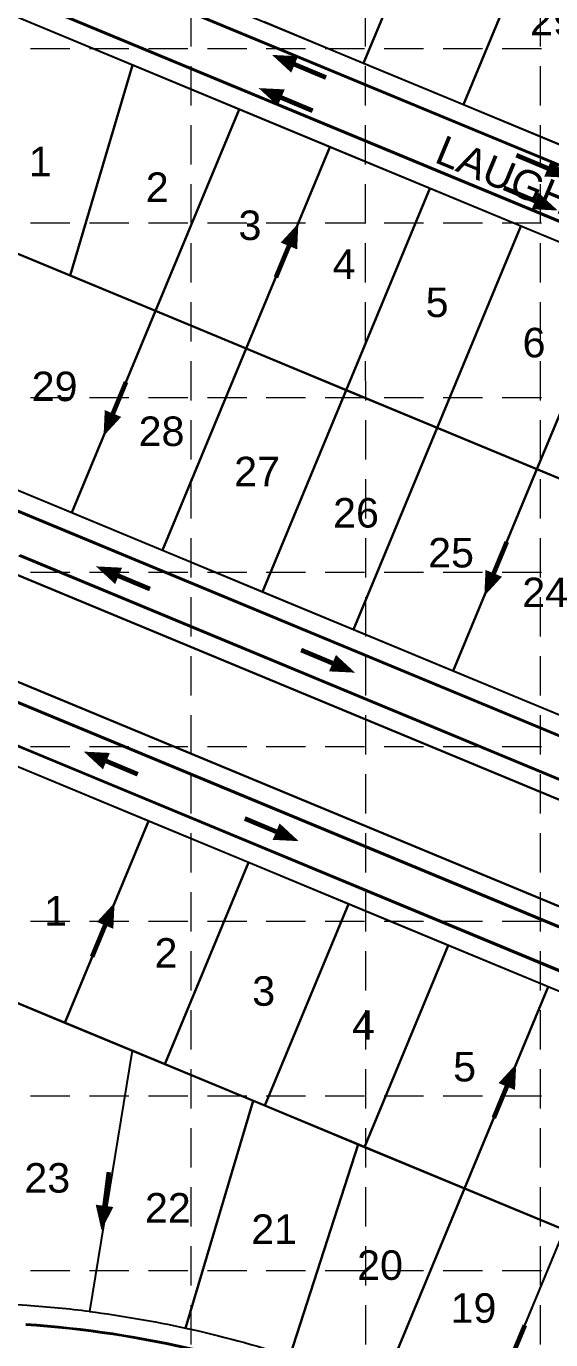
# Model space of a CAD drawing. Header units: inches. Extents: x 2510995 to 2514555, y 7106046 to 7111737.
# Drawn here: x 2511626 to 2511893, y 7110277 to 7110945 of the extents above; entities that cross this region are included whole.
import ezdxf
from ezdxf.enums import TextEntityAlignment as Align

# ---------------------------------------------------------------- set-up
doc = ezdxf.new("R2010")
doc.units = ezdxf.units.IN
doc.header["$MEASUREMENT"] = 0
doc.linetypes.add('DASHED', pattern=[0.75, 0.5, -0.25])
doc.linetypes.add('HIDDEN', pattern=[0.375, 0.25, -0.125])
for name, color, linetype in [('C-WTRC-FULL-PH2B-N', 7, 'Continuous'), ('GRID', 254, 'DASHED'), ('XHOE001PT$0$C-ROAD-IDEN-N', 1, 'Continuous'), ('XHOE001PT$0$V-PROP-SUBD-IDEN-N', 6, 'Continuous'), ('XHOE001PT$0$V-PROP-SUBD-N', 7, 'Continuous'), ('XHOE001PT$0$V-RWAY-LINE-N', 4, 'Continuous'), ('XHOE001PV$0$C-ROAD-BOC-N', 4, 'Continuous'), ('XHOE001PV$0$C-ROAD-FOC-N', 2, 'Continuous'), ('XHOE002PPT-PHASE10$0$PARCELCLOSURE', 124, 'Continuous'), ('XHOE002PPT-PHASE10$0$V-PROP-SUBD-IDEN-N', 6, 'Continuous'), ('XHOE002PPT-PHASE10$0$V-PROP-SUBD-N', 7, 'Continuous'), ('XHOE002PPT-PHASE10$0$V-PROP-SUBD-N-P7', 12, 'Continuous'), ('XHOE002PV$0$C-ROAD-BOC-N', 2, 'Continuous'), ('XHOE002PV$0$C-ROAD-FOC-N', 2, 'Continuous')]:
    doc.layers.add(name, color=color, linetype=linetype)
doc.layers.add('XHOE001PT$0$V-AREA-PLIN', color=21, linetype='Continuous', plot=False)
doc.styles.get("Standard").update_dxf_attribs({"font": 'ARIAL.TTF'})

# ---------------------------------------------------------------- blocks, each defined once
blk = doc.blocks.new('ARR')
blk.add_lwpolyline([(-5.56, 0.32, 0, 3.78, 0), (-0.35, 0.31, 3.78, 3.78, 0)], format="xyseb")
at = {"const_width": 1}
blk.add_lwpolyline([(-0.35, 0.31), (6.88, 0.31)], dxfattribs=at)

msp = doc.modelspace()

# ---------------------------------------------------------------- linework, layer by layer
at = {"layer": 'GRID', "color": 252, "linetype": 'HIDDEN', "lineweight": 0, "ltscale": 80}
for p, q in [((2511710.17, 7106494.58), (2511709.7, 7111640.38)), ((2511799.27, 7106494.57), (2511798.36, 7111640.46)), ((2511887.35, 7106494.55), (2511887.36, 7111640.41)), ((2511088, 7110933.69), (2514461.67, 7110933.69)), ((2511088, 7110844.91), (2514461.67, 7110844.91)), ((2511088, 7110756.13), (2514461.67, 7110756.13)), ((2511088, 7110667.35), (2514461.67, 7110667.35)), ((2511088, 7110578.57), (2514461.67, 7110578.57)), ((2511088, 7110489.79), (2514461.67, 7110489.79)), ((2511088, 7110401.01), (2514461.67, 7110401.01)), ((2511088, 7110312.22), (2514461.67, 7110312.22))]:
    msp.add_line(p, q, dxfattribs=at)
at = {"layer": 'XHOE001PT$0$V-AREA-PLIN', "color": 7}
for p, q in [((2511797.47, 7110926.19), (2511839.44, 7111027.33)), ((2511839.44, 7111027.33), (2511797.47, 7110926.19)), ((2511848.27, 7110905.11), (2511890.24, 7111006.25)), ((2511890.24, 7111006.25), (2511848.27, 7110905.11)), ((2511679.99, 7110925.14), (2511600.76, 7110958.02)), ((2511746.67, 7110947.27), (2511797.47, 7110926.19)), ((2511679.99, 7110925.14), (2511648.2, 7110818.15)), ((2511648.2, 7110818.15), (2511679.99, 7110925.14)), ((2511734.19, 7110902.65), (2511679.99, 7110925.14)), ((2511797.47, 7110926.19), (2511848.27, 7110905.11)), ((2511848.27, 7110905.11), (2511899.07, 7110884.03)), ((2511734.19, 7110902.65), (2511691.64, 7110800.13)), ((2511691.64, 7110800.13), (2511734.19, 7110902.65)), ((2511780.37, 7110883.49), (2511734.19, 7110902.65)), ((2511780.37, 7110883.49), (2511737.82, 7110780.96)), ((2511737.82, 7110780.96), (2511780.37, 7110883.49)), ((2511831.17, 7110862.41), (2511780.37, 7110883.49)), ((2511831.17, 7110862.41), (2511788.62, 7110759.88)), ((2511788.62, 7110759.88), (2511831.17, 7110862.41)), ((2511877.35, 7110843.24), (2511831.17, 7110862.41)), ((2511877.35, 7110843.24), (2511834.81, 7110740.72)), ((2511834.81, 7110740.72), (2511877.35, 7110843.24)), ((2511928.15, 7110822.16), (2511877.35, 7110843.24)), ((2511597.09, 7110839.36), (2511648.2, 7110818.15)), ((2511691.64, 7110800.13), (2511597.09, 7110839.36)), ((2511648.2, 7110818.15), (2511691.64, 7110800.13)), ((2511928.15, 7110822.16), (2511885.61, 7110719.64)), ((2511885.61, 7110719.64), (2511928.15, 7110822.16)), ((2511649.1, 7110697.6), (2511691.64, 7110800.13)), ((2511691.64, 7110800.13), (2511649.1, 7110697.6)), ((2511691.64, 7110800.13), (2511737.82, 7110780.96)), ((2511737.82, 7110780.96), (2511691.64, 7110800.13)), ((2511695.28, 7110678.44), (2511737.82, 7110780.96)), ((2511737.82, 7110780.96), (2511695.28, 7110678.44)), ((2511737.82, 7110780.96), (2511788.62, 7110759.88)), ((2511788.62, 7110759.88), (2511737.82, 7110780.96)), ((2511746.08, 7110657.36), (2511788.62, 7110759.88)), ((2511788.62, 7110759.88), (2511746.08, 7110657.36)), ((2511788.62, 7110759.88), (2511834.81, 7110740.72)), ((2511834.81, 7110740.72), (2511788.62, 7110759.88)), ((2511792.26, 7110638.19), (2511834.81, 7110740.72)), ((2511834.81, 7110740.72), (2511792.26, 7110638.19)), ((2511834.81, 7110740.72), (2511885.61, 7110719.64)), ((2511885.61, 7110719.64), (2511834.81, 7110740.72)), ((2511602.65, 7110716.88), (2511649.1, 7110697.6)), ((2511843.06, 7110617.11), (2511885.61, 7110719.64)), ((2511885.61, 7110719.64), (2511843.06, 7110617.11)), ((2511885.61, 7110719.64), (2511936.41, 7110698.56)), ((2511936.41, 7110698.56), (2511885.61, 7110719.64)), ((2511649.1, 7110697.6), (2511695.28, 7110678.44)), ((2511695.28, 7110678.44), (2511746.08, 7110657.36)), ((2512287.58, 7110389.34), (2511602.99, 7110673.43)), ((2511746.08, 7110657.36), (2511792.26, 7110638.19)), ((2511792.26, 7110638.19), (2511843.06, 7110617.11)), ((2511603.42, 7110619.12), (2512268.41, 7110343.16)), ((2511843.06, 7110617.11), (2511893.86, 7110596.03)), ((2511688.12, 7110540.66), (2511603.76, 7110575.67)), ((2511688.12, 7110540.66), (2511645.57, 7110438.14)), ((2511645.57, 7110438.14), (2511688.12, 7110540.66)), ((2511738.92, 7110519.58), (2511688.12, 7110540.66)), ((2511738.92, 7110519.58), (2511696.37, 7110417.06)), ((2511696.37, 7110417.06), (2511738.92, 7110519.58)), ((2511789.72, 7110498.5), (2511738.92, 7110519.58)), ((2511789.72, 7110498.5), (2511747.17, 7110395.98)), ((2511747.17, 7110395.98), (2511789.72, 7110498.5)), ((2511840.51, 7110477.42), (2511789.72, 7110498.5)), ((2511840.51, 7110477.42), (2511797.97, 7110374.9)), ((2511797.97, 7110374.9), (2511840.51, 7110477.42)), ((2511891.31, 7110456.34), (2511840.51, 7110477.42)), ((2511600.08, 7110457.02), (2511645.57, 7110438.14)), ((2511891.31, 7110456.34), (2511848.77, 7110353.82)), ((2511848.77, 7110353.82), (2511891.31, 7110456.34)), ((2511942.11, 7110435.26), (2511891.31, 7110456.34)), ((2511645.57, 7110438.14), (2511696.37, 7110417.06)), ((2511696.37, 7110417.06), (2511747.17, 7110395.98)), ((2511747.17, 7110395.98), (2511797.97, 7110374.9)), ((2511797.97, 7110374.9), (2511848.77, 7110353.82)), ((2511848.77, 7110353.82), (2511899.57, 7110332.74))]:
    msp.add_line(p, q, dxfattribs=at)
at = {"layer": 'XHOE001PT$0$V-PROP-SUBD-N', "color": 7}
for p, q in [((2511797.47, 7110926.19), (2511839.44, 7111027.33)), ((2511848.27, 7110905.11), (2511890.24, 7111006.25)), ((2511648.2, 7110818.15), (2511679.99, 7110925.14)), ((2511734.19, 7110902.65), (2511691.64, 7110800.13)), ((2511737.82, 7110780.96), (2511780.37, 7110883.49)), ((2511788.62, 7110759.88), (2511831.17, 7110862.41)), ((2511834.81, 7110740.72), (2511877.35, 7110843.24)), ((2512033.39, 7110658.31), (2511597.09, 7110839.36)), ((2511885.61, 7110719.64), (2511928.15, 7110822.16)), ((2511691.64, 7110800.13), (2511649.1, 7110697.6)), ((2511695.28, 7110678.44), (2511737.82, 7110780.96)), ((2511746.08, 7110657.36), (2511788.62, 7110759.88)), ((2511792.26, 7110638.19), (2511834.81, 7110740.72)), ((2511843.06, 7110617.11), (2511885.61, 7110719.64)), ((2511645.57, 7110438.14), (2511688.12, 7110540.66)), ((2511696.37, 7110417.06), (2511738.92, 7110519.58)), ((2511747.17, 7110395.98), (2511789.72, 7110498.5)), ((2511797.97, 7110374.9), (2511840.51, 7110477.42)), ((2511848.77, 7110353.82), (2511891.31, 7110456.34))]:
    msp.add_line(p, q, dxfattribs=at)
at = {"layer": 'XHOE001PT$0$V-RWAY-LINE-N', "color": 7}
for p, q in [((2511600.37, 7111007.98), (2512387.16, 7110681.49)), ((2512369.53, 7110639), (2511600.76, 7110958.02)), ((2511602.65, 7110716.88), (2512302.91, 7110426.29)), ((2511602.99, 7110673.43), (2512287.58, 7110389.34)), ((2512268.41, 7110343.16), (2511603.42, 7110619.12)), ((2512253.08, 7110306.22), (2511603.76, 7110575.67))]:
    msp.add_line(p, q, dxfattribs=at)
at = {"layer": 'XHOE001PV$0$C-ROAD-BOC-N', "color": 7}
for p, q in [((2511614.27, 7110991.93), (2512383.52, 7110672.71)), ((2512373.17, 7110647.78), (2511614.5, 7110962.6)), ((2511616.55, 7110700.82), (2512286.91, 7110422.64)), ((2511622.22, 7110675.73), (2512278.86, 7110403.25)), ((2512252.41, 7110339.52), (2511617.32, 7110603.06)), ((2512252.41, 7110339.52), (2511617.32, 7110603.06)), ((2512244.37, 7110320.12), (2511617.5, 7110580.25)), ((2512244.37, 7110320.12), (2511617.5, 7110580.25))]:
    msp.add_line(p, q, dxfattribs=at)
at = {"layer": 'XHOE001PV$0$C-ROAD-FOC-N', "color": 7}
for p, q in [((2511614.46, 7110991.31), (2512383.32, 7110672.25)), ((2512373.36, 7110648.24), (2511615.08, 7110962.9)), ((2511616.74, 7110700.2), (2512286.34, 7110422.34)), ((2511622.8, 7110676.04), (2512279.05, 7110403.71)), ((2512252.22, 7110339.05), (2511617.51, 7110602.44)), ((2512252.22, 7110339.05), (2511617.51, 7110602.44)), ((2512244.56, 7110320.58), (2511618.07, 7110580.56)), ((2512244.56, 7110320.58), (2511618.07, 7110580.56))]:
    msp.add_line(p, q, dxfattribs=at)
at = {"layer": 'XHOE002PPT-PHASE10$0$PARCELCLOSURE', "color": 7}
for points in [[(2511626.32, 7110294.34, 0.008964), (2511606.34, 7110295.35), (2511601.31, 7110300.48), (2511600.08, 7110457.02), (2511679.75, 7110423.96), (2511658.03, 7110291.26, 0.014278)], [(2511741.36, 7110398.39), (2511679.75, 7110423.96), (2511658.03, 7110291.26, -0.022213), (2511706.87, 7110282.87)], [(2511794.75, 7110376.23), (2511741.36, 7110398.39), (2511706.87, 7110282.87, -0.024632), (2511759.92, 7110268.56)], [(2511848.77, 7110353.82), (2511794.75, 7110376.23), (2511759.92, 7110268.56, -0.02012), (2511802.04, 7110253.03), (2511806.23, 7110251.29)]]:
    msp.add_lwpolyline(points, format="xyb", close=True, dxfattribs=at)
msp.add_lwpolyline([(2511899.57, 7110332.74), (2511848.77, 7110353.82), (2511806.23, 7110251.29), (2511857.03, 7110230.21)], close=True, dxfattribs=at)
at = {"layer": 'XHOE002PPT-PHASE10$0$V-PROP-SUBD-N', "color": 7}
for p, q in [((2511899.57, 7110332.74), (2511600.08, 7110457.02)), ((2511679.75, 7110423.96), (2511658.03, 7110291.26)), ((2511741.36, 7110398.39), (2511706.87, 7110282.87)), ((2511741.36, 7110398.39), (2511706.87, 7110282.87)), ((2511759.92, 7110268.56), (2511794.75, 7110376.23)), ((2511806.23, 7110251.29), (2511848.77, 7110353.82)), ((2511857.03, 7110230.21), (2511899.57, 7110332.74))]:
    msp.add_line(p, q, dxfattribs=at)
at = {"layer": 'XHOE002PPT-PHASE10$0$V-PROP-SUBD-N-P7', "color": 7}
for p, q in [((2512253.08, 7110306.22), (2511603.76, 7110575.67)), ((2511645.57, 7110438.14), (2511688.12, 7110540.66)), ((2511696.37, 7110417.06), (2511738.92, 7110519.58)), ((2511747.17, 7110395.98), (2511789.72, 7110498.5)), ((2511797.97, 7110374.9), (2511840.51, 7110477.42)), ((2511848.77, 7110353.82), (2511891.31, 7110456.34))]:
    msp.add_line(p, q, dxfattribs=at)
at = {"layer": 'XHOE002PV$0$C-ROAD-BOC-N', "color": 7}
msp.add_arc((2511588.17, 7109737.65), 548.5, 67.46285, 86.07958, dxfattribs=at)
at = {"layer": 'XHOE002PV$0$C-ROAD-FOC-N', "color": 7}
msp.add_arc((2511588.17, 7109737.65), 548, 67.46285, 86.07958, dxfattribs=at)
msp.add_arc((2511588.17, 7109737.65), 548, 67.46285, 86.07958, dxfattribs=at)
msp.add_arc((2511588.17, 7109737.65), 548, 67.46285, 86.07958, dxfattribs=at)

# ---------------------------------------------------------------- block references
at = {"layer": 'C-WTRC-FULL-PH2B-N', "color": 7, "yscale": 2.393527489155531, "zscale": 2.393527499999999}
for p, xscale, rotation in [((2511762.88, 7110924.51), 2.39352746649475, 337.2919779318922), ((2511756.08, 7110907.63), 2.39352746649475, 337.2919779318922), ((2511890.6, 7110873.69), 2.39352746649475, 157.2919779318922), ((2511884.21, 7110857.08), 2.39352746649475, 157.2919779318922), ((2511758.49, 7110832.7), 2.393527466587297, 247.4967517787122), ((2511671.02, 7110748.48), 2.393527466587297, 67.49675177871218), ((2511864.65, 7110667.19), 2.393527466587297, 67.49675177871218), ((2511673.36, 7110664.38), 2.39352746649475, 337.2919779318922), ((2511781.15, 7110622.03), 2.39352746649475, 157.2919779318922), ((2511667.16, 7110570.17), 2.39352746649475, 337.2919779318922), ((2511752.5, 7110536.34), 2.39352746649475, 157.2919779318922), ((2511665.01, 7110487.18), 2.393527466587297, 247.4967517787122), ((2511869.28, 7110405.21), 2.393527466587297, 247.4967517787122), ((2511666.59, 7110345.74), 2.393527467066233, 82.75524049149293)]:
    msp.add_blockref('ARR', p, dxfattribs=dict(at, xscale=xscale, rotation=rotation))
at = {"layer": 'C-WTRC-FULL-PH2B-N', "color": 7, "extrusion": (0, 0, -1), "xscale": 2.393527467042107, "yscale": 2.393527489155531, "zscale": -2.393527499999999, "rotation": 112.5710560760462}
msp.add_blockref('ARR', (-2511872.45, 7110269.34), dxfattribs=at)

# ---------------------------------------------------------------- texts
at = {"layer": 'XHOE001PT$0$C-ROAD-IDEN-N', "color": 7, "insert": (2511963.33, 7110838.12), "char_height": 15, "width": 343.0368, "attachment_point": 2, "rotation": 337.46278}
msp.add_mtext('LAUGHING WATERS TRAIL', dxfattribs=at)
at = {"layer": 'XHOE001PT$0$V-PROP-SUBD-IDEN-N', "color": 7}
for s, p in [('29', (2511893.77, 7110947.84)), ('1', (2511633.04, 7110876.14)), ('2', (2511692.51, 7110863.2)), ('3', (2511739.68, 7110843.72)), ('4', (2511787.57, 7110823.95)), ('5', (2511834.84, 7110804.43)), ('6', (2511884.14, 7110784.07)), ('29', (2511640.34, 7110761.78)), ('28', (2511694.71, 7110738.97)), ('27', (2511743.3, 7110718.59)), ('26', (2511793.6, 7110697.48)), ('25', (2511841.94, 7110677.2)), ('24', (2511889.81, 7110657.11)), ('1', (2511640.85, 7110495.02)), ('2', (2511696.97, 7110473.77)), ('3', (2511746.65, 7110454.28)), ('4', (2511797.41, 7110436.98)), ('5', (2511848.83, 7110415.69))]:
    msp.add_text(s, height=15, dxfattribs=at).set_placement(p, align=Align.MIDDLE)
at = {"layer": 'XHOE002PPT-PHASE10$0$V-PROP-SUBD-IDEN-N', "color": 7}
for s, p in [('23', (2511636.59, 7110359.26)), ('22', (2511697.91, 7110344.14)), ('21', (2511751.98, 7110333.28)), ('20', (2511805.83, 7110314.87)), ('19', (2511853.35, 7110293.05))]:
    msp.add_text(s, height=15, dxfattribs=at).set_placement(p, align=Align.MIDDLE)
at = {"layer": 'XHOE002PPT-PHASE10$0$V-PROP-SUBD-N-P7', "color": 7}
for s, p in [('1', (2511640.85, 7110495.02)), ('2', (2511696.97, 7110473.77)), ('3', (2511746.65, 7110454.28)), ('4', (2511797.41, 7110436.98)), ('5', (2511848.83, 7110415.69))]:
    msp.add_text(s, height=15, dxfattribs=at).set_placement(p, align=Align.MIDDLE)

doc.saveas('drawing.dxf')
